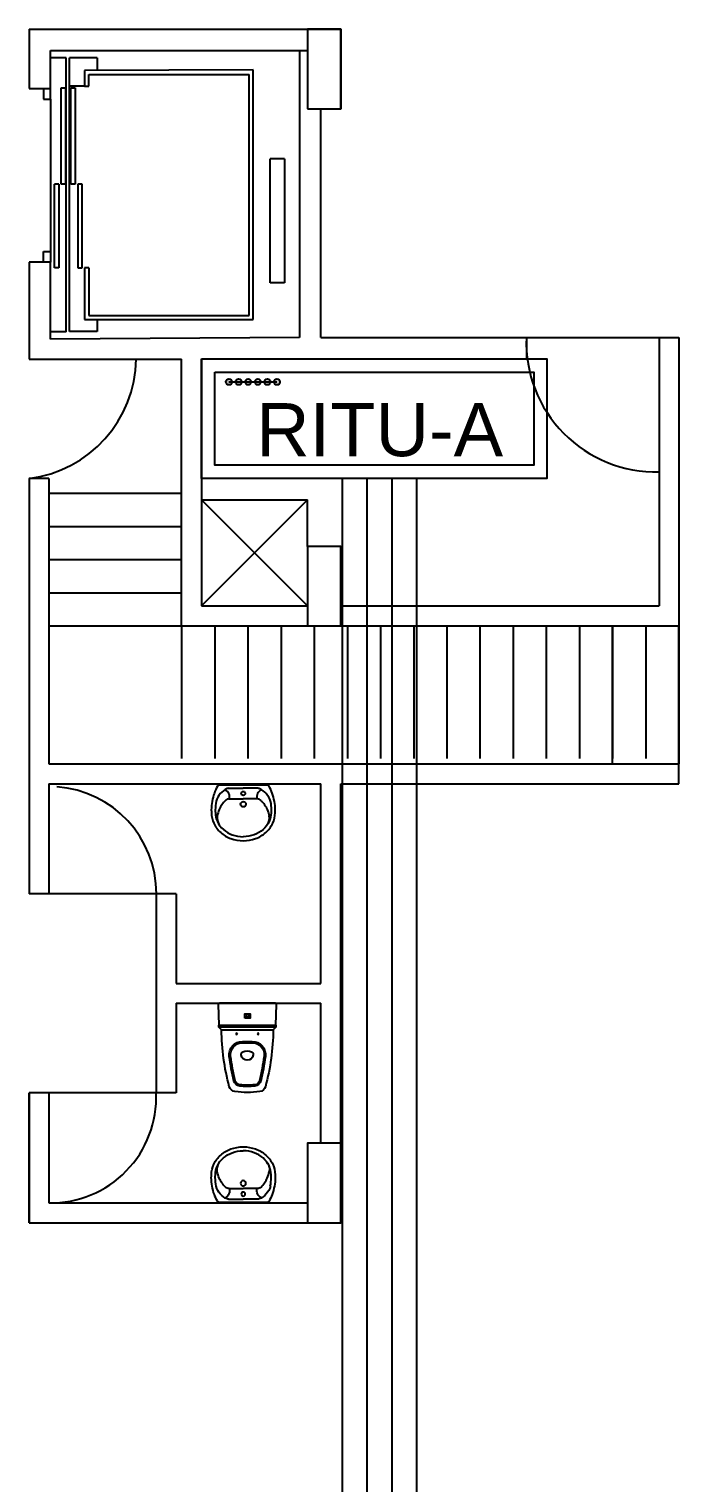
# Model space of a CAD drawing. Header units: metres. Extents: x -525 to 413, y -37 to 272.
# Drawn here: x -1.99 to 2.91, y 53.01 to 63.97 of the extents above; entities that cross this region are included whole.
import ezdxf

# ---------------------------------------------------------------- set-up
doc = ezdxf.new("R2010")
doc.units = ezdxf.units.M
doc.header["$MEASUREMENT"] = 0
doc.linetypes.add('DASHED', pattern=[70, 50, -20])
doc.layers.get('0').update_dxf_attribs({"color": 254})
for name, color, linetype in [('ascensor', 254, 'Continuous'), ('ducto de basura', 254, 'Continuous'), ('escalera', 254, 'DASHED'), ('ICT_EXTERNA', 3, 'Continuous'), ('ICT_TEXTS', 210, 'Continuous'), ('MUEBLES MULTI', 254, 'Continuous'), ('NOFIJO', 254, 'Continuous'), ('PUERTAS', 254, 'Continuous')]:
    doc.layers.add(name, color=color, linetype=linetype)
doc.styles.add('COTA', font='arial.ttf', dxfattribs={"height": 1})

# ---------------------------------------------------------------- blocks, each defined once
blk = doc.blocks.new('ISS-I-19')
for points in [[(-0.21, 0), (0.21, 0, -0.423114), (0.22, -0.01), (0.215, -0.165), (-0.215, -0.165), (-0.22, -0.01, -0.423114)], [(-0.195, -0.2, 0.063391), (-0.136, -0.629, 0.305778), (-0.094, -0.665, 0.026376), (0, -0.672, 0.026376), (0.094, -0.665, 0.305778), (0.136, -0.629, 0.063391), (0.195, -0.2)], [(0.035, -0.365, 0.191623), (-0.032, -0.365, 0.289538), (-0.044, -0.383), (-0.044, -0.389, 0.888012), (0.046, -0.389), (0.046, -0.383, 0.289538)]]:
    blk.add_lwpolyline(points, format="xyb", close=True)
blk.add_lwpolyline([(0.02, -0.111), (0.02, -0.08), (-0.02, -0.08), (-0.02, -0.111)], close=True)
for points in [[(-0.215, -0.165), (-0.215, -0.18), (0.215, -0.18), (0.215, -0.165)], [(-0.215, -0.18), (-0.195, -0.2)], [(0.215, -0.18), (0.195, -0.2)]]:
    blk.add_lwpolyline(points)
for points in [[(-0.001, -0.627, 0.016864), (0.057, -0.624, 0.321456), (0.101, -0.586, 0.028421), (0.136, -0.4, 0.452707), (0.037, -0.287), (-0.037, -0.287, 0.452707), (-0.136, -0.4, 0.028421), (-0.101, -0.586, 0.321456), (-0.057, -0.624, 0.016864), (0.001, -0.627)], [(-0.001, -0.617, 0.016864), (0.056, -0.614, 0.321456), (0.091, -0.584, 0.028421), (0.126, -0.399, 0.452707), (0.037, -0.297), (-0.037, -0.297, 0.452707), (-0.126, -0.399, 0.028421), (-0.091, -0.584, 0.321456), (-0.056, -0.614, 0.016864), (0.001, -0.617, -0.000262), (0, -0.617, -0.000262), (-0.001, -0.617, 0.000262), (0, -0.617, 0.000262), (0.001, -0.617, -0.000262), (0, -0.617, -0.000262), (-0.001, -0.617, 0.000262), (0, -0.617, 0.000262), (0.001, -0.617)]]:
    blk.add_lwpolyline(points, format="xyb")
for centre, radius in [((0, -0.095), 0.0109), ((-0.08, -0.23), 0.005), ((0.08, -0.23), 0.005)]:
    blk.add_circle(centre, radius)
blk = doc.blocks.new('SAPLS510')
for p, q in [((-0.11, -0.025), (0, -0.025)), ((-0.106, -0.105), (0, -0.105)), ((0.11, -0.025), (0, -0.025)), ((0.106, -0.105), (0, -0.105))]:
    blk.add_line(p, q)
blk.add_lwpolyline([(0.177, 0), (-0.177, 0, 0.27095), (-0.195, -0.01, 0.041198), (-0.218, -0.061, 0.087147), (-0.241, -0.188, 0.014423), (-0.24, -0.21, 0.110985), (-0.222, -0.289, 0.102819), (-0.17, -0.358, 0.093047), (-0.093, -0.404, 0.087147), (0, -0.42, 0.087147), (0.093, -0.404, 0.093047), (0.17, -0.358, 0.102819), (0.222, -0.289, 0.110985), (0.24, -0.21, -0.014423), (0.241, -0.188, 0.087147), (0.218, -0.061, 0.041198), (0.195, -0.01, 0.27095), (0.177, 0)], format="xyb", close=True)
for points in [[(-0.204, -0.123, 0.048163), (-0.211, -0.188, 0.015067), (-0.21, -0.209, 0.042482)], [(-0.21, -0.209, 0.11237), (-0.195, -0.276, 0.102819), (-0.15, -0.336, 0.093047), (-0.083, -0.375, 0.087147), (0, -0.39, 0.087147)], [(-0.134, -0.117, 0.092164), (-0.181, -0.184, 0.064814), (-0.196, -0.235, 0.10564)], [(0.21, -0.209, -0.11237), (0.195, -0.276, -0.102819), (0.15, -0.336, -0.093047), (0.083, -0.375, -0.087147), (0, -0.39, -0.087147)], [(0.134, -0.117, -0.092164), (0.181, -0.184, -0.064814), (0.196, -0.235, -0.10564)], [(0.204, -0.123, -0.048163), (0.211, -0.188, -0.015067), (0.21, -0.209, -0.042482)], [(-0.206, -0.246, 0.000644), (-0.206, -0.247, 0.042482)], [(0.206, -0.246, -0.000644), (0.206, -0.247, -0.042482)]]:
    blk.add_lwpolyline(points, format="xyb")
for centre, radius in [((0, -0.064), 0.015), ((0, -0.145), 0.02)]:
    blk.add_circle(centre, radius)
for centre, radius, start, end in [((-0.06, -0.165), 0.151, 113.6597, 163.6496), ((-0.157, -0.087), 0.0542, 340.1112, 68.7227), ((-0.106, -0.145), 0.04, 90, 134.8157), ((-0.11, -0.05), 0.025, 89.7116, 113.6597), ((-0.11, -0.115), 0.09, 90, 90.4907), ((0.157, -0.087), 0.0542, 111.2773, 199.8888), ((0.106, -0.145), 0.04, 45.1843, 90), ((0.11, -0.05), 0.025, 66.3403, 90.2884), ((0.11, -0.115), 0.09, 89.5093, 90), ((0.06, -0.165), 0.151, 16.3504, 66.3403), ((-0.107, -0.249), 0.09, 170.7122, 213.5016), ((0.107, -0.249), 0.09, 326.4984, 9.2878)]:
    blk.add_arc(centre, radius, start, end)

msp = doc.modelspace()

# ---------------------------------------------------------------- hatches: boundary and pattern name
at = {"layer": 'ICT_EXTERNA', "ltscale": 0.015}
h = msp.add_hatch(color=256, dxfattribs=at)
h.dxf.hatch_style = 1
h.paths.add_polyline_path([(-0.463, 61.309, 1), (-0.509, 61.309, 1)])
h.paths.add_polyline_path([(-0.39, 61.309, 1), (-0.436, 61.309, 1)])
h.paths.add_polyline_path([(-0.364, 61.309, 1), (-0.318, 61.309, 1)])
h.paths.add_polyline_path([(-0.246, 61.309, 1), (-0.291, 61.309, 1)])
h.paths.add_polyline_path([(-0.219, 61.309, 1), (-0.173, 61.309, 1)])
h.paths.add_polyline_path([(-0.147, 61.309, 1), (-0.101, 61.309, 1)])

# ---------------------------------------------------------------- linework, layer by layer
for p, q in [((-1.993, 63.969), (0.357, 63.969)), ((-1.993, 62.211), (-1.993, 61.481)), ((0.207, 61.644), (2.907, 61.644)), ((2.757, 61.644), (2.757, 59.621)), ((-1.993, 61.481), (-0.843, 61.481)), ((-0.693, 61.482), (1.757, 61.481)), ((-0.693, 59.621), (0.107, 59.621)), ((0.357, 59.621), (2.757, 59.621)), ((-0.843, 59.47), (2.907, 59.469))]:
    msp.add_line(p, q)
at = {"ltscale": 0.02}
for p, q in [((-1.993, 63.969), (-1.993, 63.522)), ((-1.831, 63.522), (-1.831, 63.807)), ((-1.831, 63.807), (0.107, 63.807)), ((0.045, 63.807), (0.045, 61.643)), ((-1.993, 63.522), (-1.831, 63.522)), ((0.207, 61.644), (0.207, 63.369)), ((-1.831, 62.211), (-1.993, 62.211)), ((-1.831, 61.631), (-1.831, 62.211)), ((0.045, 61.644), (-1.831, 61.631)), ((1.757, 61.644), (1.757, 61.481)), ((2.907, 61.644), (2.907, 59.469)), ((-1.993, 61.481), (-0.843, 61.481)), ((-0.843, 59.47), (-0.843, 61.481)), ((-0.693, 61.482), (-0.693, 59.621)), ((-1.993, 60.581), (-1.993, 57.449)), ((-1.843, 60.581), (-1.993, 60.581)), ((0.207, 60.069), (0.207, 60.069)), ((0.207, 59.469), (0.207, 59.47)), ((2.907, 59.47), (2.907, 58.429)), ((-1.843, 58.279), (-1.843, 57.449)), ((0.207, 56.774), (0.207, 58.279)), ((0.357, 55.569), (0.357, 58.279)), ((-0.885, 57.449), (-1.993, 57.449)), ((-1.035, 57.449), (-1.035, 55.949)), ((-0.885, 57.449), (-0.885, 56.774)), ((-0.885, 56.774), (0.207, 56.774)), ((-0.885, 56.624), (0.207, 56.624)), ((-0.885, 56.624), (-0.885, 55.949)), ((0.207, 55.569), (0.207, 56.624)), ((-1.993, 55.949), (-1.993, 54.969)), ((-1.993, 54.969), (-1.993, 55.949)), ((-0.885, 55.949), (-1.993, 55.949)), ((-1.843, 55.949), (-1.843, 55.119)), ((-1.843, 55.119), (0.107, 55.119)), ((-1.993, 54.969), (0.357, 54.969))]:
    msp.add_line(p, q, dxfattribs=at)
at = {"linetype": 'Continuous', "ltscale": 0.02}
for p, q in [((-1.843, 60.581), (-1.843, 58.429)), ((2.907, 58.279), (2.907, 59.47)), ((-1.843, 58.429), (2.907, 58.429)), ((-1.843, 58.279), (0.207, 58.279)), ((0.357, 58.279), (2.907, 58.279))]:
    msp.add_line(p, q, dxfattribs=at)
at = {"layer": 'ascensor', "ltscale": 0.02}
for p, q in [((-1.712, 63.753), (-1.831, 63.753)), ((-1.712, 61.687), (-1.712, 63.753)), ((-1.712, 63.753), (-1.712, 63.753)), ((-1.689, 61.689), (-1.689, 63.753)), ((-1.48, 63.753), (-1.689, 63.753)), ((-1.48, 63.753), (-1.48, 63.658)), ((-0.303, 63.661), (-1.574, 63.658)), ((-1.574, 63.658), (-1.574, 63.54)), ((-1.542, 63.54), (-1.542, 63.626)), ((-1.542, 63.626), (-0.333, 63.626)), ((-0.333, 61.81), (-0.333, 63.626)), ((-0.303, 61.78), (-0.303, 63.661)), ((-1.885, 63.522), (-1.885, 63.441)), ((-1.831, 63.441), (-1.831, 63.522)), ((-1.75, 62.801), (-1.75, 63.525)), ((-1.75, 63.525), (-1.718, 63.525)), ((-1.718, 63.525), (-1.718, 62.801)), ((-1.574, 63.54), (-1.689, 63.54)), ((-1.677, 62.801), (-1.677, 63.525)), ((-1.677, 63.525), (-1.645, 63.525)), ((-1.645, 63.525), (-1.645, 62.801)), ((-1.574, 63.54), (-1.542, 63.54)), ((-1.885, 63.441), (-1.831, 63.441)), ((-1.831, 63.441), (-1.831, 62.211)), ((-0.175, 62.057), (-0.175, 62.99)), ((-0.067, 62.99), (-0.175, 62.99)), ((-0.067, 62.99), (-0.067, 62.057)), ((-1.801, 62.169), (-1.801, 62.801)), ((-1.769, 62.801), (-1.801, 62.801)), ((-1.769, 62.801), (-1.769, 62.169)), ((-1.718, 62.801), (-1.75, 62.801)), ((-1.645, 62.801), (-1.677, 62.801)), ((-1.626, 62.801), (-1.626, 62.169)), ((-1.593, 62.801), (-1.626, 62.801)), ((-1.593, 62.169), (-1.593, 62.801)), ((-1.885, 62.211), (-1.885, 62.292)), ((-1.885, 62.292), (-1.831, 62.292)), ((-1.831, 62.292), (-1.831, 62.211)), ((-1.769, 62.169), (-1.801, 62.169)), ((-1.626, 62.169), (-1.593, 62.169)), ((-1.542, 62.169), (-1.574, 62.169)), ((-1.574, 62.169), (-1.574, 61.78)), ((-1.542, 62.169), (-1.542, 61.81)), ((-0.067, 62.057), (-0.175, 62.057)), ((-1.574, 61.78), (-0.303, 61.78)), ((-1.542, 61.81), (-0.333, 61.81)), ((-1.48, 61.78), (-1.48, 61.689)), ((-1.712, 61.687), (-1.831, 61.687)), ((-1.48, 61.689), (-1.689, 61.689))]:
    msp.add_line(p, q, dxfattribs=at)
at = {"layer": 'ducto de basura', "ltscale": 0.02}
for p, q in [((-0.693, 60.421), (0.107, 59.621)), ((-0.693, 59.621), (0.107, 60.421)), ((-0.693, 60.421), (0.107, 60.421)), ((0.107, 60.069), (0.107, 60.421))]:
    msp.add_line(p, q, dxfattribs=at)
at = {"layer": 'escalera', "linetype": 'Continuous'}
for p, q in [((-1.843, 60.47), (-0.843, 60.47)), ((-1.843, 60.22), (-0.843, 60.22))]:
    msp.add_line(p, q, dxfattribs=at)
at = {"layer": 'escalera', "linetype": 'Continuous', "ltscale": 0.02}
for p, q in [((-1.843, 59.97), (-0.843, 59.97)), ((-1.843, 59.72), (-0.843, 59.72)), ((-1.843, 59.47), (-0.843, 59.47)), ((2.407, 58.429), (2.407, 59.47))]:
    msp.add_line(p, q, dxfattribs=at)
at = {"layer": 'escalera', "ltscale": 0.02}
for p, q in [((-0.843, 59.47), (-0.843, 58.429)), ((-0.593, 59.47), (-0.593, 58.429)), ((-0.343, 59.47), (-0.343, 58.429)), ((-0.093, 59.47), (-0.093, 58.429)), ((0.157, 59.47), (0.157, 58.429)), ((0.407, 59.47), (0.407, 58.429)), ((0.657, 59.47), (0.657, 58.429)), ((0.907, 59.47), (0.907, 58.429)), ((1.157, 59.47), (1.157, 58.429)), ((1.407, 59.47), (1.407, 58.429)), ((1.657, 59.47), (1.657, 58.429)), ((1.907, 59.47), (1.907, 58.429)), ((2.157, 59.47), (2.157, 58.429)), ((2.407, 59.47), (2.407, 58.429)), ((2.657, 59.47), (2.657, 58.429))]:
    msp.add_line(p, q, dxfattribs=at)
at = {"layer": 'ICT_EXTERNA', "ltscale": 0.015}
for p, q in [((-0.486, 61.309), (-0.124, 61.309)), ((0.37, 40.469), (0.37, 60.581)), ((0.557, 40.469), (0.557, 60.581)), ((0.744, 40.469), (0.744, 60.581)), ((0.931, 40.469), (0.931, 60.581))]:
    msp.add_line(p, q, dxfattribs=at)
for points in [[(-0.693, 61.482), (1.912, 61.482), (1.912, 60.581), (-0.693, 60.581)], [(-0.593, 61.382), (1.812, 61.382), (1.812, 60.681), (-0.593, 60.681)]]:
    msp.add_lwpolyline(points, close=True, dxfattribs=at)
for centre in [(-0.486, 61.309), (-0.413, 61.309), (-0.341, 61.309), (-0.268, 61.309), (-0.196, 61.309), (-0.124, 61.309)]:
    msp.add_circle(centre, 0.0229, dxfattribs=at)
at = {"layer": 'NOFIJO'}
msp.add_line((0.357, 63.969), (0.357, 63.369), dxfattribs=at)
at = {"layer": 'NOFIJO', "ltscale": 0.02}
msp.add_line((0.357, 59.469), (0.357, 60.069), dxfattribs=at)
for points in [[(0.107, 63.369), (0.357, 63.369), (0.357, 63.969), (0.107, 63.969)], [(0.107, 63.369), (0.357, 63.369), (0.357, 63.969), (0.107, 63.969)], [(0.107, 63.369), (0.357, 63.369), (0.357, 63.969), (0.107, 63.969)], [(0.107, 59.469), (0.357, 59.469), (0.357, 60.069), (0.107, 60.069)], [(0.107, 59.469), (0.357, 59.469), (0.357, 60.069), (0.107, 60.069)], [(0.107, 54.969), (0.357, 54.969), (0.357, 55.569), (0.107, 55.569)]]:
    msp.add_lwpolyline(points, close=True, dxfattribs=at)
at = {"layer": 'PUERTAS', "ltscale": 0.02}
for centre, radius, start, end in [((2.733, 61.608), 0.977, 177.8672, 271.4138), ((-2.107, 61.496), 0.922, 277.0944, 359.0879), ((-1.843, 57.449), 0.81, 0, 85.752), ((-1.831, 55.916), 0.797, 269.1604, 2.3946)]:
    msp.add_arc(centre, radius, start, end, dxfattribs=at)

# ---------------------------------------------------------------- block references
at = {"layer": 'MUEBLES MULTI'}
msp.add_blockref('SAPLS510', (-0.378, 58.27), dxfattribs=at)
at = {"layer": 'MUEBLES MULTI', "xscale": -1}
msp.add_blockref('ISS-I-19', (-0.347, 56.624), dxfattribs=at)
at = {"layer": 'MUEBLES MULTI', "xscale": -1, "rotation": 180}
msp.add_blockref('SAPLS510', (-0.378, 55.122), dxfattribs=at)

# ---------------------------------------------------------------- texts
at = {"layer": 'ICT_TEXTS', "ltscale": 0.015, "insert": (-0.281, 61.149), "char_height": 0.4, "attachment_point": 1, "style": 'COTA'}
msp.add_mtext_dynamic_manual_height_columns('RITU-A', width=0.50807, gutter_width=0.4, heights=[0.185], dxfattribs=at)

doc.saveas('drawing.dxf')
